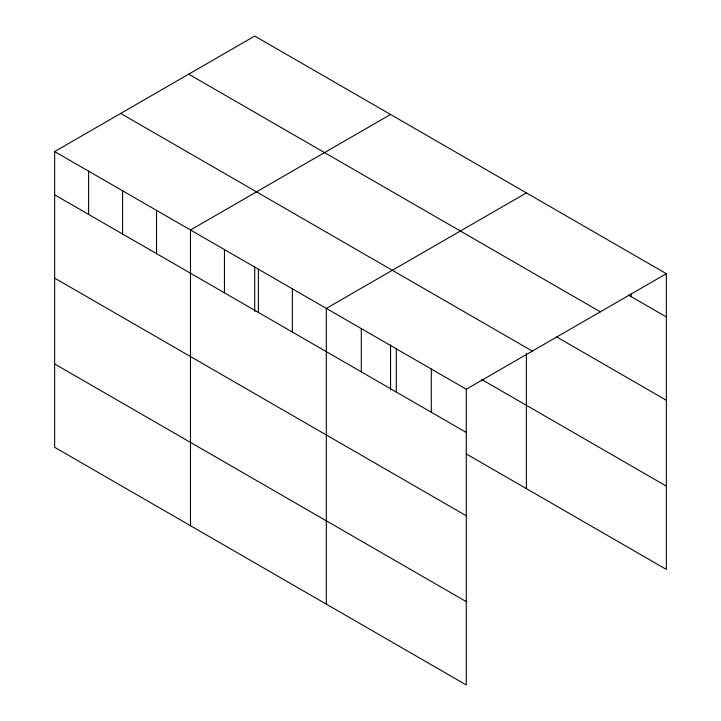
<?xml version="1.0" encoding="UTF-8"?>
<svg xmlns="http://www.w3.org/2000/svg" width="721" height="721" viewBox="0 0 721 721"><rect width="100%" height="100%" fill="white"/><g stroke="black" fill="none" stroke-linecap="round" stroke-linejoin="round"><path stroke-width="1.08" d="M54.652 151.563L466.28 389.214L466.28 684.95L54.652 447.299L54.652 151.563L254.72 36.05L666.348 273.701L666.348 569.437L466.235 453.906M390.557 114.477L190.488 229.981L190.488 525.726M526.393 192.904L326.325 308.408L326.325 604.144M466.28 389.214L666.348 273.701M628.442 295.06L666.348 316.943M188.695 74.164L600.323 311.823M556.522 336.86L666.348 400.272M120.677 113.44L532.305 351.091M481.763 379.543L666.348 486.116M54.652 194.805L466.28 432.456M54.652 278.126L466.28 515.776M54.652 363.97L466.28 601.629M631.362 293.42L631.362 296.746M526.393 353.587L526.393 488.64M431.293 369.008L431.293 412.25M396.307 348.811L396.307 392.053M390.557 344.908L390.557 389.944M361.311 328.614L361.311 371.856M292.365 288.806L292.365 332.048M258.406 269.194L258.406 312.436M254.72 266.482L254.72 311.517M224.447 249.592L224.447 292.834M156.529 210.379L156.529 253.621M122.57 190.768L122.57 234.019M88.611 171.165L88.611 214.407"/></g></svg>
